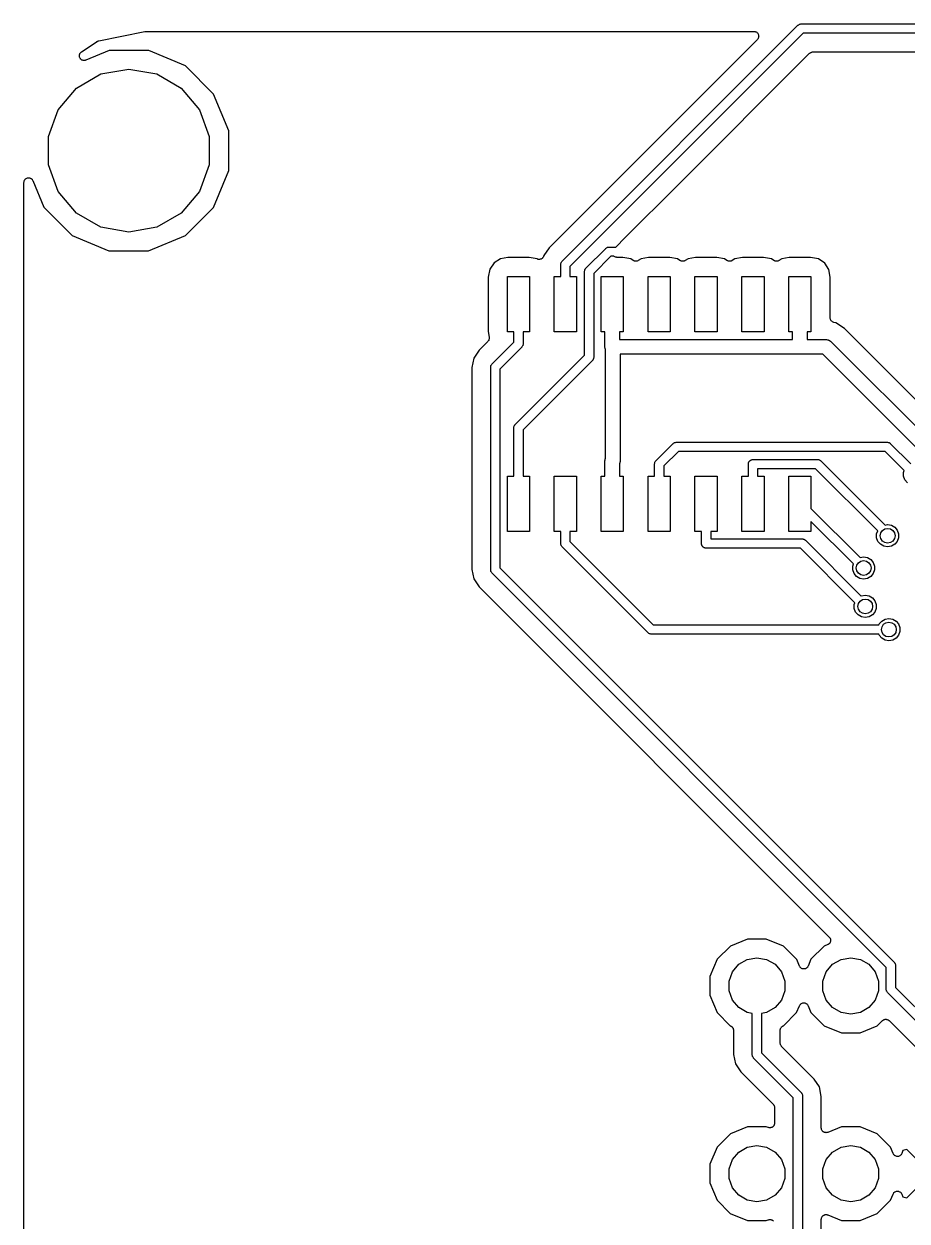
# Model space of a CAD drawing. Extents: x 116.4 to 213.4, y -134.3 to -53.5.
# Drawn here: x 116.41 to 140.32, y -96.28 to -63.88 of the extents above; entities that cross this region are included whole.
import ezdxf

# ---------------------------------------------------------------- set-up
doc = ezdxf.new("R2010")
doc.units = 0
doc.header["$MEASUREMENT"] = 0
doc.layers.add('BLACK', color=7, linetype='CONTINUOUS')

msp = doc.modelspace()

# ---------------------------------------------------------------- linework, layer by layer
at = {"layer": 'Black'}
for p, q in [((118.435, -64.3341), (119.679, -64.0855)), ((119.679, -64.0855), (119.692, -64.0852)), ((119.692, -64.0852), (119.704, -64.083)), ((119.704, -64.083), (136.172, -64.083)), ((130.976, -70.3043), (137.362, -63.9177)), ((137.502, -64.1311), (131.189, -70.4445)), ((136.172, -64.083), (136.188, -64.0859)), ((136.188, -64.0859), (136.205, -64.0873)), ((136.205, -64.0873), (136.21, -64.0897)), ((136.21, -64.0897), (136.215, -64.0907)), ((136.215, -64.0907), (136.23, -64.099)), ((136.23, -64.099), (136.245, -64.106)), ((136.245, -64.106), (136.249, -64.1099)), ((136.249, -64.1099), (136.254, -64.1127)), ((136.254, -64.1127), (136.264, -64.1254)), ((136.264, -64.1254), (136.276, -64.1372)), ((136.276, -64.1372), (136.278, -64.1422)), ((136.278, -64.1422), (136.282, -64.1465)), ((136.282, -64.1465), (136.288, -64.1621)), ((137.362, -63.9177), (137.367, -63.9146)), ((137.367, -63.9146), (137.37, -63.9103)), ((137.37, -63.9103), (137.384, -63.9022)), ((137.384, -63.9022), (137.398, -63.8928)), ((137.398, -63.8928), (137.403, -63.8914)), ((137.403, -63.8914), (137.408, -63.8886)), ((137.408, -63.8886), (137.424, -63.8858)), ((137.424, -63.8858), (137.44, -63.8816)), ((137.44, -63.8816), (137.445, -63.8821)), ((137.445, -63.8821), (137.451, -63.8811)), ((137.451, -63.8811), (153.702, -63.8811)), ((153.754, -64.1311), (137.502, -64.1311)), ((117.963, -64.6378), (118.389, -64.353)), ((118.389, -64.353), (118.392, -64.3519)), ((118.392, -64.3519), (118.394, -64.3501)), ((118.394, -64.3501), (118.412, -64.3431)), ((118.412, -64.3431), (118.43, -64.3353)), ((118.43, -64.3353), (118.432, -64.3351)), ((118.432, -64.3351), (118.435, -64.3341)), ((136.262, -64.2998), (130.625, -69.9363)), ((136.271, -64.2862), (136.262, -64.2998)), ((136.282, -64.2735), (136.271, -64.2862)), ((136.284, -64.2683), (136.282, -64.2735)), ((136.287, -64.2637), (136.284, -64.2683)), ((136.291, -64.2476), (136.287, -64.2637)), ((136.288, -64.1621), (136.295, -64.1771)), ((136.297, -64.2321), (136.291, -64.2476)), ((136.295, -64.1771), (136.295, -64.1827)), ((136.295, -64.1827), (136.297, -64.1879)), ((136.297, -64.1879), (136.297, -64.2045)), ((136.297, -64.2045), (136.298, -64.2211)), ((136.298, -64.2211), (136.297, -64.2265)), ((136.297, -64.2265), (136.297, -64.2321)), ((117.907, -64.7518), (117.908, -64.7393)), ((117.909, -64.7612), (117.907, -64.7518)), ((117.908, -64.7268), (117.911, -64.7175)), ((117.908, -64.7393), (117.908, -64.7268)), ((117.91, -64.7708), (117.909, -64.7612)), ((117.914, -64.7824), (117.91, -64.7708)), ((117.911, -64.7175), (117.912, -64.7079)), ((117.912, -64.7079), (117.917, -64.6967)), ((117.917, -64.7946), (117.914, -64.7824)), ((117.917, -64.6967), (117.921, -64.6847)), ((117.923, -64.8026), (117.917, -64.7946)), ((117.921, -64.6847), (117.927, -64.677)), ((117.927, -64.677), (117.931, -64.6684)), ((117.931, -64.6684), (117.94, -64.6597)), ((117.94, -64.6597), (117.948, -64.6497)), ((117.948, -64.6497), (117.956, -64.6445)), ((117.956, -64.6445), (117.963, -64.6378)), ((118.71, -64.6015), (118.082, -64.8608)), ((119.787, -64.6025), (118.71, -64.6015)), ((120.782, -65.0156), (119.787, -64.6025)), ((134.1, -68.2519), (137.676, -64.6763)), ((137.676, -64.6763), (137.68, -64.6731)), ((137.68, -64.6731), (137.684, -64.6688)), ((137.684, -64.6688), (137.698, -64.6605)), ((137.698, -64.6605), (137.712, -64.651)), ((137.712, -64.651), (137.717, -64.6496)), ((137.717, -64.6496), (137.722, -64.6468)), ((137.722, -64.6468), (137.738, -64.6439)), ((137.738, -64.6439), (137.754, -64.6396)), ((137.754, -64.6396), (137.76, -64.6401)), ((137.76, -64.6401), (137.765, -64.6391)), ((137.765, -64.6391), (144.551, -64.6391)), ((117.927, -64.8116), (117.923, -64.8026)), ((117.935, -64.8208), (117.927, -64.8116)), ((117.942, -64.8313), (117.935, -64.8208)), ((117.95, -64.837), (117.942, -64.8313)), ((117.956, -64.8441), (117.95, -64.837)), ((117.967, -64.8499), (117.956, -64.8441)), ((117.978, -64.8573), (117.967, -64.8499)), ((117.987, -64.8601), (117.978, -64.8573)), ((117.995, -64.8645), (117.987, -64.8601)), ((118.008, -64.8662), (117.995, -64.8645)), ((118.02, -64.8697), (118.008, -64.8662)), ((118.03, -64.8691), (118.02, -64.8697)), ((118.039, -64.8703), (118.03, -64.8691)), ((118.051, -64.8676), (118.039, -64.8703)), ((118.064, -64.8668), (118.051, -64.8676)), ((118.073, -64.8629), (118.064, -64.8668)), ((118.082, -64.8608), (118.073, -64.8629)), ((118.491, -65.2348), (119.246, -65.1016)), ((119.246, -65.1016), (120.001, -65.2348)), ((121.543, -65.778), (120.782, -65.0156)), ((117.826, -65.6183), (118.491, -65.2348)), ((120.001, -65.2348), (120.666, -65.6183)), ((117.333, -66.2058), (117.826, -65.6183)), ((120.666, -65.6183), (121.159, -66.2058)), ((121.954, -66.7737), (121.543, -65.778)), ((117.071, -66.9265), (117.333, -66.2058)), ((121.159, -66.2058), (121.421, -66.9265)), ((117.071, -67.6935), (117.071, -66.9265)), ((121.421, -66.9265), (121.421, -67.6935)), ((121.954, -67.851), (121.954, -66.7737)), ((117.333, -68.4142), (117.071, -67.6935)), ((121.421, -67.6935), (121.159, -68.4142)), ((121.54, -68.846), (121.954, -67.851)), ((116.407, -68.1703), (116.41, -68.1512)), ((116.407, -118.387), (116.407, -68.1703)), ((116.41, -68.1512), (116.413, -68.132)), ((116.413, -68.132), (116.414, -68.1296)), ((116.414, -68.1296), (116.415, -68.1269)), ((116.415, -68.1269), (116.424, -68.1101)), ((116.424, -68.1101), (116.433, -68.0929)), ((116.433, -68.0929), (116.435, -68.0911)), ((116.435, -68.0911), (116.437, -68.0887)), ((116.437, -68.0887), (116.452, -68.0762)), ((116.452, -68.0762), (116.466, -68.0631)), ((116.466, -68.0631), (116.468, -68.0621)), ((116.468, -68.0621), (116.471, -68.0603)), ((116.471, -68.0603), (116.489, -68.0537)), ((116.489, -68.0537), (116.507, -68.0463)), ((116.507, -68.0463), (116.509, -68.0462)), ((116.509, -68.0462), (116.512, -68.0452)), ((116.512, -68.0452), (116.531, -68.0452)), ((116.531, -68.0452), (116.551, -68.0444)), ((116.551, -68.0444), (116.553, -68.0452)), ((116.553, -68.0452), (116.556, -68.0452)), ((116.556, -68.0452), (116.574, -68.0519)), ((116.574, -68.0519), (116.593, -68.0577)), ((116.593, -68.0577), (116.595, -68.0594)), ((116.595, -68.0594), (116.597, -68.0603)), ((116.597, -68.0603), (116.612, -68.0728)), ((116.612, -68.0728), (116.628, -68.0846)), ((116.628, -68.0846), (116.629, -68.0869)), ((116.629, -68.0869), (116.631, -68.0887)), ((116.631, -68.0887), (116.641, -68.1055)), ((116.641, -68.1055), (116.651, -68.1218)), ((116.651, -68.1218), (116.949, -68.842)), ((132.688, -69.6639), (134.1, -68.2519)), ((117.826, -69.0017), (117.333, -68.4142)), ((121.159, -68.4142), (120.666, -69.0017)), ((116.949, -68.842), (117.71, -69.6044)), ((118.491, -69.3852), (117.826, -69.0017)), ((120.666, -69.0017), (120.001, -69.3852)), ((120.778, -69.6071), (121.54, -68.846)), ((117.71, -69.6044), (118.705, -70.0175)), ((119.246, -69.5184), (118.491, -69.3852)), ((120.001, -69.3852), (119.246, -69.5184)), ((119.782, -70.0185), (120.778, -69.6071)), ((130.625, -69.9363), (130.481, -70.1514)), ((131.62, -70.4922), (132.158, -69.9545)), ((132.158, -69.9545), (132.162, -69.9514)), ((132.162, -69.9514), (132.166, -69.9471)), ((132.166, -69.9471), (132.18, -69.939)), ((132.18, -69.939), (132.193, -69.9296)), ((132.193, -69.9296), (132.199, -69.9282)), ((132.199, -69.9282), (132.204, -69.9254)), ((132.204, -69.9254), (132.22, -69.9226)), ((132.22, -69.9226), (132.235, -69.9184)), ((132.235, -69.9184), (132.241, -69.9189)), ((132.241, -69.9189), (132.246, -69.9179)), ((132.246, -69.9179), (132.434, -69.9179)), ((132.434, -69.9179), (132.688, -69.6639)), ((118.705, -70.0175), (119.782, -70.0185)), ((129.307, -70.2351), (129.133, -70.3468)), ((129.506, -70.1976), (129.307, -70.2351)), ((130.081, -70.1976), (129.506, -70.1976)), ((130.303, -70.2424), (130.081, -70.1976)), ((130.31, -70.2472), (130.303, -70.2424)), ((130.318, -70.2487), (130.31, -70.2472)), ((130.325, -70.2519), (130.318, -70.2487)), ((130.339, -70.253), (130.325, -70.2519)), ((130.354, -70.2558), (130.339, -70.253)), ((130.361, -70.2546), (130.354, -70.2558)), ((130.369, -70.2552), (130.361, -70.2546)), ((130.383, -70.2513), (130.369, -70.2552)), ((130.397, -70.2491), (130.383, -70.2513)), ((130.404, -70.2454), (130.397, -70.2491)), ((130.411, -70.2433), (130.404, -70.2454)), ((130.423, -70.2348), (130.411, -70.2433)), ((130.436, -70.2279), (130.423, -70.2348)), ((130.441, -70.2221), (130.436, -70.2279)), ((130.447, -70.2176), (130.441, -70.2221)), ((130.456, -70.2056), (130.447, -70.2176)), ((130.465, -70.1947), (130.456, -70.2056)), ((130.468, -70.1875), (130.465, -70.1947)), ((130.472, -70.1812), (130.468, -70.1875)), ((130.476, -70.1671), (130.472, -70.1812)), ((130.481, -70.1536), (130.476, -70.1671)), ((130.481, -70.1514), (130.481, -70.1536)), ((132.298, -70.1679), (131.834, -70.6324)), ((132.379, -70.1679), (132.298, -70.1679)), ((132.384, -70.1706), (132.379, -70.1679)), ((132.388, -70.1746), (132.384, -70.1706)), ((132.403, -70.1816), (132.388, -70.1746)), ((132.418, -70.1899), (132.403, -70.1816)), ((132.423, -70.1909), (132.418, -70.1899)), ((132.428, -70.1932), (132.423, -70.1909)), ((132.445, -70.1947), (132.428, -70.1932)), ((132.461, -70.1976), (132.445, -70.1947)), ((132.621, -70.1976), (132.461, -70.1976)), ((132.835, -70.2409), (132.621, -70.1976)), ((132.898, -70.2835), (132.835, -70.2409)), ((132.905, -70.2868), (132.898, -70.2835)), ((132.911, -70.2916), (132.905, -70.2868)), ((132.925, -70.2958), (132.911, -70.2916)), ((132.938, -70.3017), (132.925, -70.2958)), ((132.946, -70.3023), (132.938, -70.3017)), ((132.953, -70.3047), (132.946, -70.3023)), ((132.99, -70.3029), (132.982, -70.3051)), ((132.998, -70.3025), (132.99, -70.3029)), ((133.011, -70.297), (132.998, -70.3025)), ((133.024, -70.2932), (133.011, -70.297)), ((133.031, -70.2885), (133.024, -70.2932)), ((133.038, -70.2855), (133.031, -70.2885)), ((133.117, -70.2351), (133.038, -70.2855)), ((133.316, -70.1976), (133.117, -70.2351)), ((133.891, -70.1976), (133.316, -70.1976)), ((134.105, -70.2409), (133.891, -70.1976)), ((134.168, -70.2835), (134.105, -70.2409)), ((134.175, -70.2868), (134.168, -70.2835)), ((134.181, -70.2916), (134.175, -70.2868)), ((134.195, -70.2958), (134.181, -70.2916)), ((134.208, -70.3017), (134.195, -70.2958)), ((134.216, -70.3023), (134.208, -70.3017)), ((134.223, -70.3047), (134.216, -70.3023)), ((134.26, -70.3029), (134.252, -70.3051)), ((134.268, -70.3025), (134.26, -70.3029)), ((134.281, -70.297), (134.268, -70.3025)), ((134.294, -70.2932), (134.281, -70.297)), ((134.301, -70.2885), (134.294, -70.2932)), ((134.308, -70.2855), (134.301, -70.2885)), ((134.387, -70.2351), (134.308, -70.2855)), ((134.586, -70.1976), (134.387, -70.2351)), ((135.161, -70.1976), (134.586, -70.1976)), ((135.375, -70.2409), (135.161, -70.1976)), ((135.438, -70.2835), (135.375, -70.2409)), ((135.445, -70.2868), (135.438, -70.2835)), ((135.451, -70.2916), (135.445, -70.2868)), ((135.465, -70.2958), (135.451, -70.2916)), ((135.478, -70.3017), (135.465, -70.2958)), ((135.486, -70.3023), (135.478, -70.3017)), ((135.493, -70.3047), (135.486, -70.3023)), ((135.53, -70.3029), (135.522, -70.3051)), ((135.538, -70.3025), (135.53, -70.3029)), ((135.551, -70.297), (135.538, -70.3025)), ((135.564, -70.2932), (135.551, -70.297)), ((135.571, -70.2885), (135.564, -70.2932)), ((135.578, -70.2855), (135.571, -70.2885)), ((135.657, -70.2351), (135.578, -70.2855)), ((135.856, -70.1976), (135.657, -70.2351)), ((136.431, -70.1976), (135.856, -70.1976)), ((136.645, -70.2409), (136.431, -70.1976)), ((136.708, -70.2835), (136.645, -70.2409)), ((136.715, -70.2868), (136.708, -70.2835)), ((136.721, -70.2916), (136.715, -70.2868)), ((136.735, -70.2958), (136.721, -70.2916)), ((136.748, -70.3017), (136.735, -70.2958)), ((136.756, -70.3023), (136.748, -70.3017)), ((136.763, -70.3047), (136.756, -70.3023)), ((136.8, -70.3029), (136.792, -70.3051)), ((136.808, -70.3025), (136.8, -70.3029)), ((136.821, -70.297), (136.808, -70.3025)), ((136.834, -70.2932), (136.821, -70.297)), ((136.841, -70.2885), (136.834, -70.2932)), ((136.848, -70.2855), (136.841, -70.2885)), ((136.927, -70.2351), (136.848, -70.2855)), ((137.126, -70.1976), (136.927, -70.2351)), ((137.701, -70.1976), (137.126, -70.1976)), ((137.915, -70.2409), (137.701, -70.1976)), ((138.085, -70.3569), (137.915, -70.2409)), ((129.017, -70.5165), (128.974, -70.7307)), ((129.133, -70.3468), (129.017, -70.5165)), ((130.939, -70.3818), (130.944, -70.366)), ((130.94, -70.3873), (130.939, -70.3818)), ((130.939, -70.3927), (130.94, -70.3873)), ((130.939, -70.718), (130.939, -70.3927)), ((130.944, -70.366), (130.947, -70.3499)), ((130.947, -70.3499), (130.949, -70.3452)), ((130.949, -70.3452), (130.951, -70.3399)), ((130.951, -70.3399), (130.96, -70.3265)), ((130.96, -70.3265), (130.968, -70.3124)), ((130.968, -70.3124), (130.972, -70.3088)), ((130.972, -70.3088), (130.976, -70.3043)), ((131.189, -70.4445), (131.189, -70.718)), ((131.584, -70.5697), (131.588, -70.5539)), ((131.585, -70.5752), (131.584, -70.5697)), ((131.584, -70.5806), (131.585, -70.5752)), ((131.584, -72.8462), (131.584, -70.5806)), ((131.588, -70.5539), (131.591, -70.5378)), ((131.591, -70.5378), (131.594, -70.5331)), ((131.594, -70.5331), (131.595, -70.5278)), ((131.595, -70.5278), (131.605, -70.5144)), ((131.605, -70.5144), (131.613, -70.5003)), ((131.613, -70.5003), (131.617, -70.4967)), ((131.617, -70.4967), (131.62, -70.4922)), ((132.968, -70.304), (132.953, -70.3047)), ((132.982, -70.3051), (132.968, -70.304)), ((134.238, -70.304), (134.223, -70.3047)), ((134.252, -70.3051), (134.238, -70.304)), ((135.508, -70.304), (135.493, -70.3047)), ((135.522, -70.3051), (135.508, -70.304)), ((136.778, -70.304), (136.763, -70.3047)), ((136.792, -70.3051), (136.778, -70.304)), ((138.197, -70.5305), (138.085, -70.3569)), ((138.234, -70.7298), (138.197, -70.5305)), ((128.974, -70.7307), (128.974, -72.2062)), ((129.494, -72.218), (129.494, -70.718)), ((129.494, -70.718), (130.094, -70.718)), ((130.094, -70.718), (130.094, -72.218)), ((130.764, -72.218), (130.764, -70.718)), ((130.764, -70.718), (130.939, -70.718)), ((131.189, -70.718), (131.364, -70.718)), ((131.364, -70.718), (131.364, -72.218)), ((131.834, -70.6324), (131.834, -72.898)), ((132.034, -72.218), (132.034, -70.718)), ((132.034, -70.718), (132.634, -70.718)), ((132.634, -70.718), (132.634, -72.218)), ((133.304, -72.218), (133.304, -70.718)), ((133.304, -70.718), (133.904, -70.718)), ((133.904, -70.718), (133.904, -72.218)), ((134.574, -72.218), (134.574, -70.718)), ((134.574, -70.718), (135.174, -70.718)), ((135.174, -70.718), (135.174, -72.218)), ((135.844, -72.218), (135.844, -70.718)), ((135.844, -70.718), (136.444, -70.718)), ((136.444, -70.718), (136.444, -72.218)), ((137.114, -72.218), (137.114, -70.718)), ((137.114, -70.718), (137.714, -70.718)), ((137.714, -70.718), (137.714, -72.218)), ((138.234, -71.8325), (138.234, -70.7298)), ((138.238, -71.8528), (138.234, -71.8325)), ((138.241, -71.8733), (138.238, -71.8528)), ((138.242, -71.8745), (138.241, -71.8733)), ((138.242, -71.8759), (138.242, -71.8745)), ((138.252, -71.8938), (138.242, -71.8759)), ((138.262, -71.912), (138.252, -71.8938)), ((138.263, -71.9129), (138.262, -71.912)), ((138.264, -71.9141), (138.263, -71.9129)), ((138.28, -71.9274), (138.264, -71.9141)), ((128.974, -72.2062), (129.003, -72.3611)), ((129.669, -72.218), (129.494, -72.218)), ((129.669, -72.4915), (129.669, -72.218)), ((130.094, -72.218), (129.919, -72.218)), ((129.919, -72.218), (129.919, -72.5433)), ((131.364, -72.218), (130.764, -72.218)), ((132.134, -72.218), (132.034, -72.218)), ((132.134, -72.6046), (132.134, -72.218)), ((132.634, -72.218), (132.534, -72.218)), ((132.534, -72.218), (132.534, -72.4183)), ((133.904, -72.218), (133.304, -72.218)), ((135.174, -72.218), (134.574, -72.218)), ((136.444, -72.218), (135.844, -72.218)), ((137.214, -72.218), (137.114, -72.218)), ((137.214, -72.4183), (137.214, -72.218)), ((137.714, -72.218), (137.614, -72.218)), ((137.614, -72.218), (137.614, -72.4183)), ((138.296, -71.941), (138.28, -71.9274)), ((138.297, -71.9415), (138.296, -71.941)), ((138.298, -71.9424), (138.297, -71.9415)), ((138.317, -71.9495), (138.298, -71.9424)), ((138.337, -71.957), (138.317, -71.9495)), ((138.384, -71.9665), (138.337, -71.957)), ((138.624, -72.1265), (138.384, -71.9665)), ((142.063, -75.5661), (138.624, -72.1265)), ((128.968, -72.4744), (128.73, -72.7123)), ((128.978, -72.4602), (128.968, -72.4744)), ((128.989, -72.4468), (128.978, -72.4602)), ((128.99, -72.4422), (128.989, -72.4468)), ((128.993, -72.4383), (128.99, -72.4422)), ((128.997, -72.4215), (128.993, -72.4383)), ((129.003, -72.4052), (128.997, -72.4215)), ((129.003, -72.3611), (129.003, -72.3784)), ((129.003, -72.3784), (129.004, -72.3957)), ((129.004, -72.3957), (129.003, -72.4004)), ((129.003, -72.4004), (129.003, -72.4052)), ((129.08, -73.0803), (129.669, -72.4915)), ((129.914, -72.57), (129.911, -72.5861)), ((129.919, -72.5542), (129.914, -72.57)), ((129.919, -72.5433), (129.918, -72.5487)), ((129.918, -72.5487), (129.919, -72.5542)), ((132.534, -72.4183), (137.214, -72.4183)), ((137.614, -72.4183), (138.114, -72.4183)), ((138.114, -72.4183), (138.123, -72.4198)), ((138.123, -72.4198), (138.132, -72.4191)), ((138.132, -72.4191), (138.157, -72.4258)), ((138.157, -72.4258), (138.183, -72.4304)), ((138.183, -72.4304), (138.19, -72.4348)), ((138.19, -72.4348), (138.199, -72.437)), ((138.199, -72.437), (138.22, -72.452)), ((138.22, -72.452), (138.243, -72.4651)), ((138.243, -72.4651), (138.249, -72.4718)), ((138.249, -72.4718), (138.256, -72.4769)), ((138.256, -72.4769), (141.713, -75.9342)), ((128.73, -72.7123), (128.586, -72.9274)), ((129.882, -72.6317), (129.294, -73.2205)), ((129.706, -74.7242), (131.584, -72.8462)), ((129.886, -72.6272), (129.882, -72.6317)), ((129.89, -72.6236), (129.886, -72.6272)), ((129.898, -72.6095), (129.89, -72.6236)), ((129.907, -72.5961), (129.898, -72.6095)), ((129.909, -72.5908), (129.907, -72.5961)), ((129.911, -72.5861), (129.909, -72.5908)), ((132.136, -72.6136), (132.134, -72.6046)), ((132.135, -72.622), (132.136, -72.6136)), ((132.137, -72.6302), (132.135, -72.622)), ((132.137, -72.6393), (132.137, -72.6302)), ((132.143, -72.6558), (132.137, -72.6393)), ((132.146, -72.673), (132.143, -72.6558)), ((132.148, -72.676), (132.146, -72.673)), ((132.148, -75.6463), (132.148, -72.676)), ((137.414, -72.8183), (132.548, -72.8183)), ((132.548, -72.8183), (132.548, -75.7039)), ((138.031, -72.8183), (137.414, -72.8183)), ((141.372, -76.1584), (138.031, -72.8183)), ((128.586, -72.9274), (128.536, -73.1812)), ((128.536, -73.1812), (128.536, -78.6427)), ((129.044, -73.1578), (129.048, -73.142)), ((129.045, -73.1633), (129.044, -73.1578)), ((129.044, -73.1687), (129.045, -73.1633)), ((129.044, -78.6552), (129.044, -73.1687)), ((129.048, -73.142), (129.051, -73.1259)), ((129.051, -73.1259), (129.054, -73.1212)), ((129.054, -73.1212), (129.055, -73.1159)), ((129.055, -73.1159), (129.065, -73.1025)), ((129.065, -73.1025), (129.073, -73.0884)), ((129.073, -73.0884), (129.077, -73.0848)), ((129.077, -73.0848), (129.08, -73.0803)), ((131.797, -72.9864), (129.919, -74.8644)), ((131.8, -72.9819), (131.797, -72.9864)), ((131.804, -72.9783), (131.8, -72.9819)), ((131.813, -72.9642), (131.804, -72.9783)), ((131.822, -72.9508), (131.813, -72.9642)), ((131.823, -72.9455), (131.822, -72.9508)), ((131.826, -72.9408), (131.823, -72.9455)), ((131.829, -72.9247), (131.826, -72.9408)), ((131.833, -72.9089), (131.829, -72.9247)), ((131.834, -72.898), (131.833, -72.9034)), ((131.833, -72.9034), (131.833, -72.9089)), ((129.294, -73.2205), (129.294, -78.6034)), ((129.669, -74.8017), (129.674, -74.7859)), ((129.67, -74.8072), (129.669, -74.8017)), ((129.669, -74.8126), (129.67, -74.8072)), ((129.669, -76.118), (129.669, -74.8126)), ((129.674, -74.7859), (129.677, -74.7698)), ((129.677, -74.7698), (129.679, -74.7651)), ((129.679, -74.7651), (129.681, -74.7598)), ((129.681, -74.7598), (129.69, -74.7464)), ((129.69, -74.7464), (129.698, -74.7323)), ((129.698, -74.7323), (129.702, -74.7287)), ((129.702, -74.7287), (129.706, -74.7242)), ((129.919, -74.8644), (129.919, -76.118)), ((133.516, -75.7043), (133.983, -75.2365)), ((134.124, -75.4499), (133.729, -75.8445)), ((133.983, -75.2365), (133.988, -75.2334)), ((133.988, -75.2334), (133.991, -75.2291)), ((133.991, -75.2291), (134.006, -75.221)), ((134.006, -75.221), (134.019, -75.2116)), ((134.019, -75.2116), (134.024, -75.2102)), ((134.024, -75.2102), (134.029, -75.2074)), ((134.029, -75.2074), (134.045, -75.2046)), ((134.045, -75.2046), (134.061, -75.2004)), ((134.061, -75.2004), (134.066, -75.2009)), ((134.066, -75.2009), (134.072, -75.1999)), ((134.072, -75.1999), (139.774, -75.1999)), ((139.722, -75.4499), (134.124, -75.4499)), ((140.24, -75.9678), (139.722, -75.4499)), ((139.774, -75.1999), (139.779, -75.2009)), ((139.779, -75.2009), (139.785, -75.2004)), ((139.785, -75.2004), (139.8, -75.2046)), ((139.8, -75.2046), (139.817, -75.2074)), ((139.817, -75.2074), (139.821, -75.2102)), ((139.821, -75.2102), (139.827, -75.2116)), ((139.827, -75.2116), (139.84, -75.221)), ((139.84, -75.221), (139.854, -75.2291)), ((139.854, -75.2291), (139.858, -75.2334)), ((139.858, -75.2334), (139.862, -75.2365)), ((139.862, -75.2365), (140.413, -75.7878)), ((132.134, -75.7177), (132.136, -75.709)), ((132.134, -76.118), (132.134, -75.7177)), ((132.135, -75.7003), (132.142, -75.675)), ((132.136, -75.709), (132.135, -75.7003)), ((132.142, -75.675), (132.146, -75.6493)), ((132.146, -75.6493), (132.148, -75.6463)), ((132.536, -75.7723), (132.534, -75.7753)), ((132.534, -75.7753), (132.534, -76.118)), ((132.54, -75.7466), (132.536, -75.7723)), ((132.547, -75.7213), (132.54, -75.7466)), ((132.548, -75.7039), (132.546, -75.7126)), ((132.546, -75.7126), (132.547, -75.7213)), ((133.479, -75.7818), (133.484, -75.766)), ((133.48, -75.7873), (133.479, -75.7818)), ((133.479, -75.7927), (133.48, -75.7873)), ((133.479, -76.118), (133.479, -75.7927)), ((133.484, -75.766), (133.487, -75.7499)), ((133.487, -75.7499), (133.489, -75.7452)), ((133.489, -75.7452), (133.491, -75.7399)), ((133.491, -75.7399), (133.5, -75.7265)), ((133.5, -75.7265), (133.508, -75.7124)), ((133.508, -75.7124), (133.512, -75.7088)), ((133.512, -75.7088), (133.516, -75.7043)), ((136.019, -75.7927), (136.021, -75.7819)), ((136.019, -76.118), (136.019, -75.7927)), ((136.021, -75.771), (136.025, -75.7607)), ((136.021, -75.7819), (136.021, -75.771)), ((136.025, -75.7607), (136.027, -75.7499)), ((136.027, -75.7499), (136.032, -75.7405)), ((136.032, -75.7405), (136.036, -75.7302)), ((136.036, -75.7302), (136.043, -75.7218)), ((136.043, -75.7218), (136.048, -75.7124)), ((136.048, -75.7124), (136.057, -75.7053)), ((136.057, -75.7053), (136.064, -75.6969)), ((136.064, -75.6969), (136.073, -75.6915)), ((136.073, -75.6915), (136.082, -75.6844)), ((136.082, -75.6844), (136.092, -75.6807)), ((136.092, -75.6807), (136.101, -75.6752)), ((136.101, -75.6752), (136.112, -75.6733)), ((136.112, -75.6733), (136.122, -75.6696)), ((136.122, -75.6696), (136.133, -75.6696)), ((136.133, -75.6696), (136.144, -75.6677)), ((136.144, -75.6677), (137.892, -75.6677)), ((137.892, -75.6677), (137.897, -75.6687)), ((137.897, -75.6687), (137.903, -75.6682)), ((137.903, -75.6682), (137.919, -75.6724)), ((137.919, -75.6724), (137.935, -75.6752)), ((137.935, -75.6752), (137.939, -75.678)), ((137.939, -75.678), (137.945, -75.6794)), ((137.945, -75.6794), (137.958, -75.6888)), ((137.958, -75.6888), (137.972, -75.6969)), ((137.972, -75.6969), (137.976, -75.7012)), ((137.976, -75.7012), (137.98, -75.7043)), ((137.98, -75.7043), (139.72, -77.4441)), ((129.494, -77.618), (129.494, -76.118)), ((129.494, -76.118), (129.669, -76.118)), ((129.919, -76.118), (130.094, -76.118)), ((130.094, -76.118), (130.094, -77.618)), ((130.764, -77.618), (130.764, -76.118)), ((130.764, -76.118), (131.364, -76.118)), ((131.364, -76.118), (131.364, -77.618)), ((132.034, -77.618), (132.034, -76.118)), ((132.034, -76.118), (132.134, -76.118)), ((132.534, -76.118), (132.634, -76.118)), ((132.634, -76.118), (132.634, -77.618)), ((133.304, -77.618), (133.304, -76.118)), ((133.304, -76.118), (133.479, -76.118)), ((133.729, -75.8445), (133.729, -76.118)), ((133.729, -76.118), (133.904, -76.118)), ((133.904, -76.118), (133.904, -77.618)), ((134.574, -77.618), (134.574, -76.118)), ((134.574, -76.118), (135.174, -76.118)), ((135.174, -76.118), (135.174, -77.618)), ((135.844, -77.618), (135.844, -76.118)), ((135.844, -76.118), (136.019, -76.118)), ((137.84, -75.9177), (136.269, -75.9177)), ((136.269, -75.9177), (136.269, -76.118)), ((136.269, -76.118), (136.444, -76.118)), ((136.444, -76.118), (136.444, -77.618)), ((137.114, -77.618), (137.114, -76.118)), ((137.114, -76.118), (137.714, -76.118)), ((137.714, -76.118), (137.714, -76.9912)), ((139.522, -77.5994), (137.84, -75.9177)), ((140.222, -76.0173), (140.24, -75.9678)), ((140.222, -76.1219), (140.222, -76.0173)), ((140.258, -76.2202), (140.222, -76.1219)), ((140.325, -76.3003), (140.258, -76.2202)), ((137.714, -76.9912), (139.044, -78.3207)), ((138.864, -78.495), (137.714, -77.3448)), ((137.714, -77.3448), (137.714, -77.618)), ((130.094, -77.618), (129.494, -77.618)), ((130.939, -77.618), (130.764, -77.618)), ((130.939, -77.9433), (130.939, -77.618)), ((131.364, -77.618), (131.189, -77.618)), ((131.189, -77.618), (131.189, -77.8915)), ((132.634, -77.618), (132.034, -77.618)), ((133.904, -77.618), (133.304, -77.618)), ((134.749, -77.618), (134.574, -77.618)), ((134.749, -77.9433), (134.749, -77.618)), ((135.174, -77.618), (134.999, -77.618)), ((134.999, -77.618), (134.999, -77.8183)), ((136.444, -77.618), (135.844, -77.618)), ((137.714, -77.618), (137.114, -77.618)), ((139.492, -77.6809), (139.522, -77.5994)), ((139.492, -77.7855), (139.492, -77.6809)), ((139.72, -77.4441), (139.789, -77.4321)), ((139.789, -77.4321), (139.892, -77.4502)), ((139.892, -77.4502), (139.982, -77.5025)), ((139.982, -77.5025), (140.049, -77.5826)), ((140.049, -77.5826), (140.085, -77.6809)), ((140.085, -77.6809), (140.085, -77.7855)), ((130.94, -77.9487), (130.939, -77.9433)), ((130.939, -77.9542), (130.94, -77.9487)), ((130.944, -77.97), (130.939, -77.9542)), ((130.947, -77.9861), (130.944, -77.97)), ((130.949, -77.9908), (130.947, -77.9861)), ((130.951, -77.9961), (130.949, -77.9908)), ((130.96, -78.0095), (130.951, -77.9961)), ((130.968, -78.0236), (130.96, -78.0095)), ((130.972, -78.0272), (130.968, -78.0236)), ((130.976, -78.0317), (130.972, -78.0272)), ((133.303, -80.3593), (130.976, -78.0317)), ((131.189, -77.8915), (133.443, -80.1459)), ((134.751, -77.9541), (134.749, -77.9433)), ((134.751, -77.965), (134.751, -77.9541)), ((134.755, -77.9753), (134.751, -77.965)), ((134.757, -77.9861), (134.755, -77.9753)), ((134.762, -77.9955), (134.757, -77.9861)), ((134.766, -78.0058), (134.762, -77.9955)), ((134.773, -78.0142), (134.766, -78.0058)), ((134.778, -78.0236), (134.773, -78.0142)), ((134.787, -78.0307), (134.778, -78.0236)), ((134.794, -78.0391), (134.787, -78.0307)), ((134.803, -78.0445), (134.794, -78.0391)), ((134.811, -78.0516), (134.803, -78.0445)), ((134.822, -78.0553), (134.811, -78.0516)), ((134.831, -78.0608), (134.822, -78.0553)), ((134.842, -78.0627), (134.831, -78.0608)), ((134.852, -78.0664), (134.842, -78.0627)), ((134.863, -78.0664), (134.852, -78.0664)), ((134.874, -78.0683), (134.863, -78.0664)), ((137.428, -78.0683), (134.874, -78.0683)), ((134.999, -77.8183), (137.48, -77.8183)), ((138.904, -79.5438), (137.428, -78.0683)), ((137.48, -77.8183), (137.486, -77.8193)), ((137.486, -77.8193), (137.491, -77.8188)), ((137.491, -77.8188), (137.507, -77.823)), ((137.507, -77.823), (137.523, -77.8258)), ((137.523, -77.8258), (137.528, -77.8286)), ((137.528, -77.8286), (137.533, -77.83)), ((137.533, -77.83), (137.546, -77.8394)), ((137.546, -77.8394), (137.561, -77.8475)), ((137.561, -77.8475), (137.564, -77.8518)), ((137.564, -77.8518), (137.569, -77.8549)), ((137.569, -77.8549), (139.077, -79.3638)), ((139.528, -77.8838), (139.492, -77.7855)), ((139.595, -77.9639), (139.528, -77.8838)), ((139.686, -78.0162), (139.595, -77.9639)), ((139.789, -78.0343), (139.686, -78.0162)), ((139.892, -78.0162), (139.789, -78.0343)), ((139.982, -77.9639), (139.892, -78.0162)), ((140.049, -77.8838), (139.982, -77.9639)), ((140.085, -77.7855), (140.049, -77.8838)), ((139.044, -78.3207), (139.14, -78.3038)), ((139.14, -78.3038), (139.243, -78.3219)), ((139.243, -78.3219), (139.333, -78.3742)), ((139.333, -78.3742), (139.401, -78.4543)), ((128.536, -78.6427), (128.586, -78.8965)), ((129.045, -78.6606), (129.044, -78.6552)), ((129.044, -78.6661), (129.045, -78.6606)), ((129.048, -78.6819), (129.044, -78.6661)), ((129.051, -78.698), (129.048, -78.6819)), ((129.054, -78.7027), (129.051, -78.698)), ((129.055, -78.708), (129.054, -78.7027)), ((129.065, -78.7214), (129.055, -78.708)), ((129.073, -78.7355), (129.065, -78.7214)), ((129.294, -78.6034), (139.966, -89.2756)), ((138.843, -78.5526), (138.864, -78.495)), ((138.843, -78.6572), (138.843, -78.5526)), ((138.879, -78.7555), (138.843, -78.6572)), ((139.401, -78.4543), (139.436, -78.5526)), ((139.436, -78.6572), (139.401, -78.7555)), ((139.436, -78.5526), (139.436, -78.6572)), ((128.586, -78.8965), (128.73, -79.1116)), ((129.077, -78.7391), (129.073, -78.7355)), ((129.08, -78.7436), (129.077, -78.7391)), ((139.752, -89.4158), (129.08, -78.7436)), ((138.946, -78.8356), (138.879, -78.7555)), ((139.037, -78.8879), (138.946, -78.8356)), ((139.14, -78.906), (139.037, -78.8879)), ((139.243, -78.8879), (139.14, -78.906)), ((139.333, -78.8356), (139.243, -78.8879)), ((139.401, -78.7555), (139.333, -78.8356)), ((128.73, -79.1116), (138.21, -88.5915)), ((139.077, -79.3638), (139.08, -79.3626)), ((139.08, -79.3626), (139.183, -79.3445)), ((139.183, -79.3445), (139.285, -79.3626)), ((139.285, -79.3626), (139.376, -79.4149)), ((138.886, -79.5933), (138.904, -79.5438)), ((138.886, -79.6979), (138.886, -79.5933)), ((138.922, -79.7962), (138.886, -79.6979)), ((139.376, -79.4149), (139.443, -79.495)), ((139.443, -79.495), (139.479, -79.5933)), ((139.479, -79.6979), (139.443, -79.7962)), ((139.479, -79.5933), (139.479, -79.6979)), ((138.989, -79.8763), (138.922, -79.7962)), ((139.08, -79.9286), (138.989, -79.8763)), ((139.183, -79.9467), (139.08, -79.9286)), ((139.285, -79.9286), (139.183, -79.9467)), ((139.376, -79.8763), (139.285, -79.9286)), ((139.443, -79.7962), (139.376, -79.8763)), ((139.629, -80.0402), (139.72, -79.9879)), ((139.72, -79.9879), (139.823, -79.9698)), ((139.823, -79.9698), (139.926, -79.9879)), ((139.926, -79.9879), (140.017, -80.0402)), ((133.443, -80.1459), (139.553, -80.1459)), ((139.553, -80.1459), (139.562, -80.1203)), ((139.562, -80.1203), (139.629, -80.0402)), ((140.017, -80.0402), (140.084, -80.1203)), ((140.084, -80.1203), (140.12, -80.2186)), ((140.12, -80.3232), (140.084, -80.4215)), ((140.12, -80.2186), (140.12, -80.3232)), ((133.308, -80.3624), (133.303, -80.3593)), ((133.311, -80.3667), (133.308, -80.3624)), ((133.325, -80.3748), (133.311, -80.3667)), ((133.339, -80.3842), (133.325, -80.3748)), ((133.344, -80.3856), (133.339, -80.3842)), ((133.349, -80.3884), (133.344, -80.3856)), ((133.365, -80.3912), (133.349, -80.3884)), ((133.381, -80.3954), (133.365, -80.3912)), ((133.386, -80.3949), (133.381, -80.3954)), ((133.392, -80.3959), (133.386, -80.3949)), ((139.553, -80.3959), (133.392, -80.3959)), ((139.562, -80.4215), (139.553, -80.3959)), ((139.629, -80.5016), (139.562, -80.4215)), ((139.72, -80.5539), (139.629, -80.5016)), ((139.823, -80.572), (139.72, -80.5539)), ((139.926, -80.5539), (139.823, -80.572)), ((140.017, -80.5016), (139.926, -80.5539)), ((140.084, -80.4215), (140.017, -80.5016)), ((135.998, -88.6458), (135.532, -88.8387)), ((136.504, -88.6462), (135.998, -88.6458)), ((136.97, -88.84), (136.504, -88.6462)), ((138.214, -88.764), (138.206, -88.775)), ((138.21, -88.5915), (138.218, -88.6029)), ((138.224, -88.7542), (138.214, -88.764)), ((138.218, -88.6029), (138.227, -88.6132)), ((138.227, -88.7466), (138.224, -88.7542)), ((138.227, -88.6132), (138.23, -88.6208)), ((138.233, -88.7401), (138.227, -88.7466)), ((138.23, -88.6208), (138.235, -88.6276)), ((138.237, -88.7268), (138.233, -88.7401)), ((138.235, -88.6276), (138.239, -88.6411)), ((138.243, -88.7142), (138.237, -88.7268)), ((138.239, -88.6411), (138.244, -88.6539)), ((138.246, -88.698), (138.243, -88.7059)), ((138.243, -88.7059), (138.243, -88.7142)), ((138.244, -88.6539), (138.244, -88.6622)), ((138.244, -88.6622), (138.246, -88.6702)), ((138.246, -88.6702), (138.245, -88.6841)), ((138.245, -88.6841), (138.246, -88.698)), ((135.532, -88.8387), (135.174, -89.1957)), ((137.327, -89.1975), (136.97, -88.84)), ((138.072, -88.8387), (137.714, -89.1957)), ((138.168, -88.7987), (138.072, -88.8387)), ((138.18, -88.7912), (138.168, -88.7987)), ((138.193, -88.7853), (138.18, -88.7912)), ((138.199, -88.7795), (138.193, -88.7853)), ((138.206, -88.775), (138.199, -88.7795)), ((135.174, -89.1957), (134.98, -89.6623)), ((135.588, -89.5335), (135.758, -89.33)), ((135.758, -89.33), (135.988, -89.1972)), ((135.988, -89.1972), (136.25, -89.1511)), ((136.25, -89.1511), (136.512, -89.1972)), ((136.512, -89.1972), (136.742, -89.33)), ((136.742, -89.33), (136.912, -89.5335)), ((137.403, -89.38), (137.327, -89.1975)), ((137.412, -89.394), (137.403, -89.38)), ((137.419, -89.4087), (137.412, -89.394)), ((137.423, -89.4125), (137.419, -89.4087)), ((137.426, -89.4172), (137.423, -89.4125)), ((137.439, -89.4273), (137.426, -89.4172)), ((137.614, -89.4174), (137.6, -89.4275)), ((137.617, -89.4127), (137.614, -89.4174)), ((137.621, -89.4089), (137.617, -89.4127)), ((137.628, -89.3942), (137.621, -89.4089)), ((137.637, -89.3802), (137.628, -89.3942)), ((137.714, -89.1957), (137.637, -89.3802)), ((138.128, -89.5335), (138.298, -89.33)), ((138.298, -89.33), (138.528, -89.1972)), ((138.528, -89.1972), (138.79, -89.1511)), ((138.79, -89.1511), (139.052, -89.1972)), ((139.052, -89.1972), (139.282, -89.33)), ((139.282, -89.33), (139.452, -89.5335)), ((139.752, -90.0089), (139.752, -89.4158)), ((139.966, -89.2756), (139.969, -89.2801)), ((139.969, -89.2801), (139.973, -89.2837)), ((139.973, -89.2837), (139.981, -89.2978)), ((139.981, -89.2978), (139.991, -89.3112)), ((139.991, -89.3112), (139.992, -89.3165)), ((139.992, -89.3165), (139.995, -89.3212)), ((139.995, -89.3212), (139.998, -89.3373)), ((139.998, -89.3373), (140.002, -89.3531)), ((140.002, -89.3531), (140.001, -89.3586)), ((140.001, -89.3586), (140.002, -89.364)), ((140.002, -89.364), (140.002, -89.9571)), ((134.98, -89.6623), (134.98, -90.1675)), ((135.497, -89.7832), (135.588, -89.5335)), ((136.912, -89.5335), (137.003, -89.7832)), ((137.452, -89.4386), (137.439, -89.4273)), ((137.457, -89.4407), (137.452, -89.4386)), ((137.461, -89.4441), (137.457, -89.4407)), ((137.477, -89.4491), (137.461, -89.4441)), ((137.492, -89.4555), (137.477, -89.4491)), ((137.498, -89.4557), (137.492, -89.4555)), ((137.503, -89.4574), (137.498, -89.4557)), ((137.52, -89.4567), (137.503, -89.4574)), ((137.537, -89.4574), (137.52, -89.4567)), ((137.542, -89.4558), (137.537, -89.4574)), ((137.547, -89.4555), (137.542, -89.4558)), ((137.563, -89.4492), (137.547, -89.4555)), ((137.579, -89.4442), (137.563, -89.4492)), ((137.583, -89.4408), (137.579, -89.4442)), ((137.588, -89.4387), (137.583, -89.4408)), ((137.6, -89.4275), (137.588, -89.4387)), ((138.037, -89.7832), (138.128, -89.5335)), ((139.452, -89.5335), (139.543, -89.7832)), ((135.497, -90.0488), (135.497, -89.7832)), ((135.588, -90.2985), (135.497, -90.0488)), ((137.003, -90.0488), (136.912, -90.2985)), ((137.003, -89.7832), (137.003, -90.0488)), ((138.037, -90.0488), (138.037, -89.7832)), ((138.128, -90.2985), (138.037, -90.0488)), ((139.543, -90.0488), (139.452, -90.2985)), ((139.543, -89.7832), (139.543, -90.0488)), ((139.753, -90.0143), (139.752, -90.0089)), ((139.753, -90.0198), (139.753, -90.0143)), ((139.757, -90.0356), (139.753, -90.0198)), ((139.76, -90.0517), (139.757, -90.0356)), ((139.763, -90.0564), (139.76, -90.0517)), ((139.764, -90.0617), (139.763, -90.0564)), ((139.773, -90.0751), (139.764, -90.0617)), ((140.002, -89.9571), (142.376, -92.331)), ((134.98, -90.1675), (135.173, -90.6345)), ((135.758, -90.502), (135.588, -90.2985)), ((136.912, -90.2985), (136.742, -90.502)), ((137.457, -90.3912), (137.461, -90.3878)), ((137.461, -90.3878), (137.477, -90.3828)), ((137.477, -90.3828), (137.493, -90.3765)), ((137.493, -90.3765), (137.498, -90.3762)), ((137.498, -90.3762), (137.503, -90.3746)), ((137.503, -90.3746), (137.52, -90.3753)), ((137.52, -90.3753), (137.537, -90.3746)), ((137.537, -90.3746), (137.542, -90.3763)), ((137.542, -90.3763), (137.548, -90.3765)), ((137.548, -90.3765), (137.563, -90.3829)), ((137.563, -90.3829), (137.579, -90.3879)), ((137.579, -90.3879), (137.583, -90.3913)), ((138.298, -90.502), (138.128, -90.2985)), ((139.452, -90.2985), (139.282, -90.502)), ((139.782, -90.0892), (139.773, -90.0751)), ((139.786, -90.0928), (139.782, -90.0892)), ((139.789, -90.0973), (139.786, -90.0928)), ((142.236, -92.5444), (139.789, -90.0973)), ((135.173, -90.6345), (135.53, -90.992)), ((135.988, -90.6348), (135.758, -90.502)), ((136.125, -90.6589), (135.988, -90.6348)), ((136.125, -91.7802), (136.125, -90.6589)), ((136.512, -90.6348), (136.375, -90.6589)), ((136.375, -90.6589), (136.375, -91.7284)), ((136.742, -90.502), (136.512, -90.6348)), ((136.968, -90.9933), (137.326, -90.6363)), ((137.326, -90.6363), (137.403, -90.4518)), ((137.403, -90.4518), (137.412, -90.4378)), ((137.412, -90.4378), (137.419, -90.4231)), ((137.419, -90.4231), (137.423, -90.4193)), ((137.423, -90.4193), (137.426, -90.4146)), ((137.426, -90.4146), (137.44, -90.4045)), ((137.44, -90.4045), (137.452, -90.3933)), ((137.452, -90.3933), (137.457, -90.3912)), ((137.583, -90.3913), (137.588, -90.3934)), ((137.588, -90.3934), (137.6, -90.4046)), ((137.6, -90.4046), (137.614, -90.4148)), ((137.614, -90.4148), (137.617, -90.4195)), ((137.617, -90.4195), (137.621, -90.4233)), ((137.621, -90.4233), (137.628, -90.438)), ((137.628, -90.438), (137.637, -90.452)), ((137.637, -90.452), (137.713, -90.6345)), ((137.713, -90.6345), (138.07, -90.992)), ((138.528, -90.6348), (138.298, -90.502)), ((138.79, -90.6809), (138.528, -90.6348)), ((139.052, -90.6348), (138.79, -90.6809)), ((139.282, -90.502), (139.052, -90.6348)), ((135.53, -90.992), (135.539, -90.9958)), ((135.539, -90.9958), (135.546, -91.0002)), ((135.546, -91.0002), (135.553, -91.0031)), ((135.553, -91.0031), (135.564, -91.012)), ((135.564, -91.012), (135.576, -91.0195)), ((135.576, -91.0195), (135.581, -91.0261)), ((135.581, -91.0261), (135.587, -91.0314)), ((135.587, -91.0314), (135.594, -91.0435)), ((136.906, -91.0438), (136.913, -91.0319)), ((136.913, -91.0319), (136.919, -91.0265)), ((136.919, -91.0265), (136.924, -91.0198)), ((136.924, -91.0198), (136.936, -91.0124)), ((136.936, -91.0124), (136.946, -91.0035)), ((136.946, -91.0035), (136.954, -91.0007)), ((136.954, -91.0007), (136.962, -90.9962)), ((136.962, -90.9962), (136.968, -90.9933)), ((138.07, -90.992), (138.536, -91.1858)), ((139.042, -91.1862), (139.508, -90.9933)), ((139.508, -90.9933), (139.648, -90.8541)), ((139.648, -90.8541), (139.657, -90.8477)), ((139.657, -90.8477), (139.665, -90.8399)), ((139.665, -90.8399), (139.675, -90.8352)), ((139.675, -90.8352), (139.684, -90.8288)), ((139.684, -90.8288), (139.695, -90.8259)), ((139.695, -90.8259), (139.705, -90.8213)), ((139.705, -90.8213), (139.716, -90.8203)), ((139.716, -90.8203), (139.727, -90.8174)), ((139.727, -90.8174), (139.738, -90.8184)), ((139.738, -90.8184), (139.749, -90.8174)), ((139.749, -90.8174), (139.759, -90.8203)), ((139.759, -90.8203), (139.771, -90.8213)), ((139.771, -90.8213), (139.781, -90.826)), ((139.781, -90.826), (139.791, -90.8288)), ((139.791, -90.8288), (139.8, -90.8352)), ((139.8, -90.8352), (139.811, -90.84)), ((139.811, -90.84), (139.818, -90.8478)), ((139.818, -90.8478), (139.827, -90.8541)), ((139.827, -90.8541), (141.868, -92.8948)), ((135.594, -91.0435), (135.603, -91.0545)), ((135.603, -91.0545), (135.605, -91.0624)), ((135.605, -91.0624), (135.609, -91.0696)), ((135.609, -91.0696), (135.612, -91.0833)), ((135.612, -91.0833), (135.616, -91.0966)), ((135.616, -91.0966), (135.616, -91.1049)), ((135.616, -91.1049), (135.617, -91.1131)), ((135.617, -91.1131), (135.617, -91.7677)), ((136.883, -91.1135), (136.884, -91.1052)), ((136.883, -91.4654), (136.883, -91.1135)), ((136.884, -91.0968), (136.888, -91.0837)), ((136.884, -91.1052), (136.884, -91.0968)), ((136.888, -91.0837), (136.891, -91.0701)), ((136.891, -91.0701), (136.895, -91.0628)), ((136.895, -91.0628), (136.897, -91.0548)), ((136.897, -91.0548), (136.906, -91.0438)), ((138.536, -91.1858), (139.042, -91.1862)), ((136.884, -91.4709), (136.883, -91.4654)), ((136.883, -91.4765), (136.884, -91.4709)), ((136.888, -91.4925), (136.883, -91.4765)), ((136.891, -91.5088), (136.888, -91.4925)), ((136.893, -91.5137), (136.891, -91.5088)), ((136.895, -91.5191), (136.893, -91.5137)), ((136.904, -91.5327), (136.895, -91.5191)), ((136.913, -91.547), (136.904, -91.5327)), ((136.917, -91.5506), (136.913, -91.547)), ((136.92, -91.5552), (136.917, -91.5506)), ((137.8, -92.435), (136.92, -91.5552)), ((135.617, -91.7677), (135.667, -92.0215)), ((136.126, -91.7856), (136.125, -91.7802)), ((136.125, -91.7911), (136.126, -91.7856)), ((136.13, -91.8069), (136.125, -91.7911)), ((136.133, -91.823), (136.13, -91.8069)), ((136.135, -91.8277), (136.133, -91.823)), ((136.137, -91.833), (136.135, -91.8277)), ((136.146, -91.8464), (136.137, -91.833)), ((136.154, -91.8605), (136.146, -91.8464)), ((136.158, -91.8641), (136.154, -91.8605)), ((136.162, -91.8686), (136.158, -91.8641)), ((137.236, -92.9432), (136.162, -91.8686)), ((136.375, -91.7284), (137.45, -92.803)), ((135.667, -92.0215), (135.811, -92.2366)), ((135.811, -92.2366), (136.691, -93.1164)), ((137.944, -92.6501), (137.8, -92.435)), ((137.994, -92.9039), (137.944, -92.6501)), ((137.236, -111.867), (137.236, -92.9432)), ((137.45, -92.803), (137.453, -92.8075)), ((137.453, -92.8075), (137.457, -92.8111)), ((137.457, -92.8111), (137.465, -92.8252)), ((137.465, -92.8252), (137.474, -92.8386)), ((137.474, -92.8386), (137.476, -92.8439)), ((137.476, -92.8439), (137.479, -92.8486)), ((137.479, -92.8486), (137.481, -92.8647)), ((137.481, -92.8647), (137.486, -92.8805)), ((137.486, -92.8805), (137.485, -92.886)), ((137.485, -92.886), (137.486, -92.8914)), ((137.486, -92.8914), (137.486, -111.919)), ((137.994, -93.7608), (137.994, -92.9039)), ((136.691, -93.1164), (136.694, -93.121)), ((136.694, -93.121), (136.698, -93.1246)), ((136.698, -93.1246), (136.707, -93.1389)), ((136.707, -93.1389), (136.716, -93.1525)), ((136.716, -93.1525), (136.718, -93.1579)), ((136.718, -93.1579), (136.721, -93.1628)), ((136.721, -93.1628), (136.723, -93.1791)), ((136.723, -93.1791), (136.728, -93.1951)), ((136.728, -93.1951), (136.727, -93.2007)), ((136.727, -93.2007), (136.728, -93.2062)), ((136.728, -93.2062), (136.728, -93.6292)), ((136.728, -93.6292), (136.726, -93.6429)), ((135.532, -93.9187), (135.174, -94.2757)), ((135.998, -93.7258), (135.532, -93.9187)), ((136.504, -93.7262), (135.998, -93.7258)), ((136.552, -93.7465), (136.504, -93.7262)), ((136.566, -93.7495), (136.552, -93.7465)), ((136.579, -93.7543), (136.566, -93.7495)), ((136.587, -93.7543), (136.579, -93.7543)), ((136.596, -93.7561), (136.587, -93.7543)), ((136.609, -93.7543), (136.596, -93.7561)), ((136.623, -93.7543), (136.609, -93.7543)), ((136.631, -93.7514), (136.623, -93.7543)), ((136.639, -93.7503), (136.631, -93.7514)), ((136.652, -93.7439), (136.639, -93.7503)), ((136.665, -93.7392), (136.652, -93.7439)), ((136.671, -93.7338), (136.665, -93.7392)), ((136.678, -93.73), (136.671, -93.7338)), ((136.688, -93.7198), (136.678, -93.73)), ((136.698, -93.7108), (136.688, -93.7198)), ((136.703, -93.7036), (136.698, -93.7108)), ((136.708, -93.6975), (136.703, -93.7036)), ((136.714, -93.6847), (136.708, -93.6975)), ((136.721, -93.6726), (136.714, -93.6847)), ((136.722, -93.6644), (136.721, -93.6726)), ((136.725, -93.6568), (136.722, -93.6644)), ((136.726, -93.6429), (136.725, -93.6568)), ((137.997, -93.7744), (137.994, -93.7608)), ((137.997, -93.7882), (137.997, -93.7744)), ((138, -93.7959), (137.997, -93.7882)), ((138.002, -93.8042), (138, -93.7959)), ((138.009, -93.8162), (138.002, -93.8042)), ((138.014, -93.8289), (138.009, -93.8162)), ((138.02, -93.8351), (138.014, -93.8289)), ((138.024, -93.8424), (138.02, -93.8351)), ((138.034, -93.8513), (138.024, -93.8424)), ((138.044, -93.8615), (138.034, -93.8513)), ((138.051, -93.8654), (138.044, -93.8615)), ((138.058, -93.8708), (138.051, -93.8654)), ((138.071, -93.8755), (138.058, -93.8708)), ((138.083, -93.8819), (138.071, -93.8755)), ((138.091, -93.883), (138.083, -93.8819)), ((138.099, -93.8859), (138.091, -93.883)), ((138.113, -93.8859), (138.099, -93.8859)), ((138.127, -93.8877), (138.113, -93.8859)), ((138.135, -93.8859), (138.127, -93.8877)), ((138.143, -93.8859), (138.135, -93.8859)), ((138.156, -93.8811), (138.143, -93.8859)), ((138.17, -93.8782), (138.156, -93.8811)), ((138.538, -93.7258), (138.17, -93.8782)), ((139.044, -93.7262), (138.538, -93.7258)), ((139.51, -93.92), (139.044, -93.7262)), ((139.696, -94.1055), (139.51, -93.92)), ((135.174, -94.2757), (134.98, -94.7423)), ((135.758, -94.41), (135.988, -94.2772)), ((135.988, -94.2772), (136.25, -94.2311)), ((136.25, -94.2311), (136.512, -94.2772)), ((136.512, -94.2772), (136.742, -94.41)), ((138.298, -94.41), (138.528, -94.2772)), ((138.528, -94.2772), (138.79, -94.2311)), ((138.79, -94.2311), (139.052, -94.2772)), ((139.052, -94.2772), (139.282, -94.41)), ((139.867, -94.2775), (139.696, -94.1055)), ((139.94, -94.4538), (139.867, -94.2775)), ((135.588, -94.6135), (135.758, -94.41)), ((136.742, -94.41), (136.912, -94.6135)), ((138.128, -94.6135), (138.298, -94.41)), ((139.282, -94.41), (139.452, -94.6135)), ((139.951, -94.4705), (139.94, -94.4538)), ((139.961, -94.4876), (139.951, -94.4705)), ((139.963, -94.4891), (139.961, -94.4876)), ((139.964, -94.491), (139.963, -94.4891)), ((139.979, -94.5031), (139.964, -94.491)), ((139.995, -94.5157), (139.979, -94.5031)), ((139.997, -94.5165), (139.995, -94.5157)), ((139.999, -94.5179), (139.997, -94.5165)), ((140.018, -94.5239), (139.999, -94.5179)), ((140.036, -94.5305), (140.018, -94.5239)), ((140.039, -94.5305), (140.036, -94.5305)), ((140.041, -94.5312), (140.039, -94.5305)), ((140.061, -94.5304), (140.041, -94.5312)), ((140.08, -94.5302), (140.061, -94.5304)), ((140.083, -94.5294), (140.08, -94.5302)), ((140.085, -94.5293), (140.083, -94.5294)), ((140.103, -94.5218), (140.085, -94.5293)), ((140.122, -94.5149), (140.103, -94.5218)), ((140.123, -94.5134), (140.122, -94.5149)), ((140.126, -94.5125), (140.123, -94.5134)), ((140.14, -94.4991), (140.126, -94.5125)), ((140.155, -94.4863), (140.14, -94.4991)), ((140.156, -94.4843), (140.155, -94.4863)), ((140.158, -94.4827), (140.156, -94.4843)), ((140.167, -94.4652), (140.158, -94.4827)), ((140.177, -94.448), (140.167, -94.4652)), ((140.205, -94.369), (140.177, -94.448)), ((140.313, -94.3381), (140.205, -94.369)), ((140.646, -94.6716), (140.313, -94.3381)), ((134.98, -94.7423), (134.98, -95.2475)), ((135.497, -94.8632), (135.588, -94.6135)), ((135.497, -95.1288), (135.497, -94.8632)), ((136.912, -94.6135), (137.003, -94.8632)), ((137.003, -94.8632), (137.003, -95.1288)), ((138.037, -94.8632), (138.128, -94.6135)), ((138.037, -95.1288), (138.037, -94.8632)), ((139.452, -94.6135), (139.543, -94.8632)), ((139.543, -94.8632), (139.543, -95.1288)), ((134.98, -95.2475), (135.173, -95.7145)), ((135.588, -95.3785), (135.497, -95.1288)), ((137.003, -95.1288), (136.912, -95.3785)), ((138.128, -95.3785), (138.037, -95.1288)), ((139.543, -95.1288), (139.452, -95.3785)), ((135.758, -95.582), (135.588, -95.3785)), ((136.912, -95.3785), (136.742, -95.582)), ((138.298, -95.582), (138.128, -95.3785)), ((139.452, -95.3785), (139.282, -95.582)), ((139.866, -95.7163), (139.936, -95.5476)), ((139.936, -95.5476), (139.945, -95.5336)), ((139.945, -95.5336), (139.953, -95.519)), ((139.953, -95.519), (139.957, -95.5151)), ((139.957, -95.5151), (139.96, -95.5104)), ((139.96, -95.5104), (139.973, -95.5003)), ((139.973, -95.5003), (139.985, -95.4892)), ((139.985, -95.4892), (139.99, -95.487)), ((139.99, -95.487), (139.995, -95.4836)), ((139.995, -95.4836), (140.011, -95.4786)), ((140.011, -95.4786), (140.026, -95.4723)), ((140.026, -95.4723), (140.032, -95.472)), ((140.032, -95.472), (140.037, -95.4703)), ((140.037, -95.4703), (140.053, -95.4711)), ((140.053, -95.4711), (140.07, -95.4704)), ((140.07, -95.4704), (140.075, -95.4721)), ((140.075, -95.4721), (140.081, -95.4723)), ((140.081, -95.4723), (140.096, -95.4787)), ((140.096, -95.4787), (140.112, -95.4836)), ((140.112, -95.4836), (140.117, -95.4871)), ((140.117, -95.4871), (140.122, -95.4892)), ((140.122, -95.4892), (140.134, -95.5004)), ((140.134, -95.5004), (140.147, -95.5105)), ((140.147, -95.5105), (140.15, -95.5152)), ((140.15, -95.5152), (140.154, -95.519)), ((140.154, -95.519), (140.162, -95.5337)), ((140.162, -95.5337), (140.171, -95.5477)), ((140.171, -95.5477), (140.201, -95.622)), ((140.313, -95.6539), (140.646, -95.3204)), ((135.173, -95.7145), (135.53, -96.072)), ((135.988, -95.7148), (135.758, -95.582)), ((136.25, -95.7609), (135.988, -95.7148)), ((136.512, -95.7148), (136.25, -95.7609)), ((136.742, -95.582), (136.512, -95.7148)), ((138.528, -95.7148), (138.298, -95.582)), ((138.79, -95.7609), (138.528, -95.7148)), ((139.052, -95.7148), (138.79, -95.7609)), ((139.282, -95.582), (139.052, -95.7148)), ((139.508, -96.0733), (139.696, -95.8863)), ((139.696, -95.8863), (139.866, -95.7163)), ((140.201, -95.622), (140.313, -95.6539)), ((135.53, -96.072), (135.996, -96.2658)), ((137.994, -96.2309), (137.997, -96.2172)), ((137.997, -96.2033), (138, -96.1957)), ((137.997, -96.2172), (137.997, -96.2033)), ((138, -96.1957), (138.002, -96.1875)), ((138.002, -96.1875), (138.009, -96.1755)), ((138.009, -96.1755), (138.014, -96.1626)), ((138.014, -96.1626), (138.02, -96.1565)), ((138.02, -96.1565), (138.024, -96.1493)), ((138.024, -96.1493), (138.035, -96.1404)), ((138.035, -96.1404), (138.044, -96.1301)), ((138.044, -96.1301), (138.051, -96.1263)), ((138.051, -96.1263), (138.058, -96.121)), ((138.058, -96.121), (138.071, -96.1162)), ((138.071, -96.1162), (138.083, -96.1098)), ((138.083, -96.1098), (138.091, -96.1087)), ((138.091, -96.1087), (138.099, -96.1059)), ((138.099, -96.1059), (138.113, -96.1059)), ((138.113, -96.1059), (138.127, -96.1041)), ((138.127, -96.1041), (138.135, -96.1059)), ((138.135, -96.1059), (138.143, -96.1059)), ((138.143, -96.1059), (138.156, -96.1106)), ((138.156, -96.1106), (138.17, -96.1136)), ((138.17, -96.1136), (138.536, -96.2658)), ((139.042, -96.2662), (139.508, -96.0733)), ((135.996, -96.2658), (136.502, -96.2662)), ((136.502, -96.2662), (136.553, -96.2451)), ((136.553, -96.2451), (136.566, -96.2421)), ((136.566, -96.2421), (136.579, -96.2374)), ((136.579, -96.2374), (136.588, -96.2374)), ((136.588, -96.2374), (136.596, -96.2356)), ((136.596, -96.2356), (136.609, -96.2374)), ((136.609, -96.2374), (136.623, -96.2374)), ((136.623, -96.2374), (136.631, -96.2402)), ((136.631, -96.2402), (136.639, -96.2414)), ((136.639, -96.2414), (136.652, -96.2477)), ((136.652, -96.2477), (136.665, -96.2525)), ((136.665, -96.2525), (136.671, -96.2579)), ((136.671, -96.2579), (136.679, -96.2618)), ((136.679, -96.2618), (136.688, -96.2719)), ((136.688, -96.2719), (136.698, -96.2808)), ((137.994, -111.795), (137.994, -96.2309)), ((138.536, -96.2658), (139.042, -96.2662))]:
    msp.add_line(p, q, dxfattribs=at)
for centre in [(139.789, -77.7332), (139.14, -78.6049), (139.183, -79.6456), (139.823, -80.2709)]:
    msp.add_circle(centre, 0.2, dxfattribs=at)

doc.saveas('drawing.dxf')
